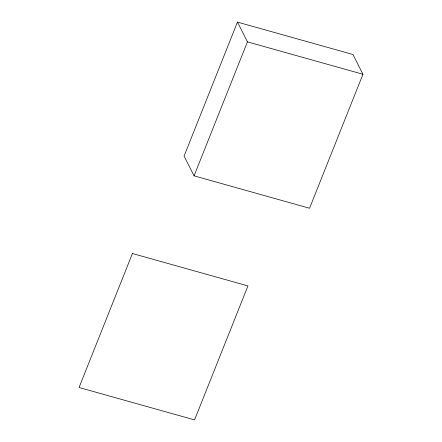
<?xml version="1.0" encoding="UTF-8"?>
<svg xmlns="http://www.w3.org/2000/svg" width="442" height="442" viewBox="0 0 442 442"><rect width="100%" height="100%" fill="white"/><g stroke="black" fill="none" stroke-linecap="round" stroke-linejoin="round"><path stroke-width="0.66" d="M237.459 22.1L184.076 156.081L194.06 175.844L309.566 208.248L362.948 74.267L352.965 54.504L237.459 22.1L247.443 41.863L362.948 74.267M194.06 175.844L247.443 41.863M132.434 253.515L79.052 387.496L194.557 419.9L247.94 285.919L132.434 253.515"/></g></svg>
